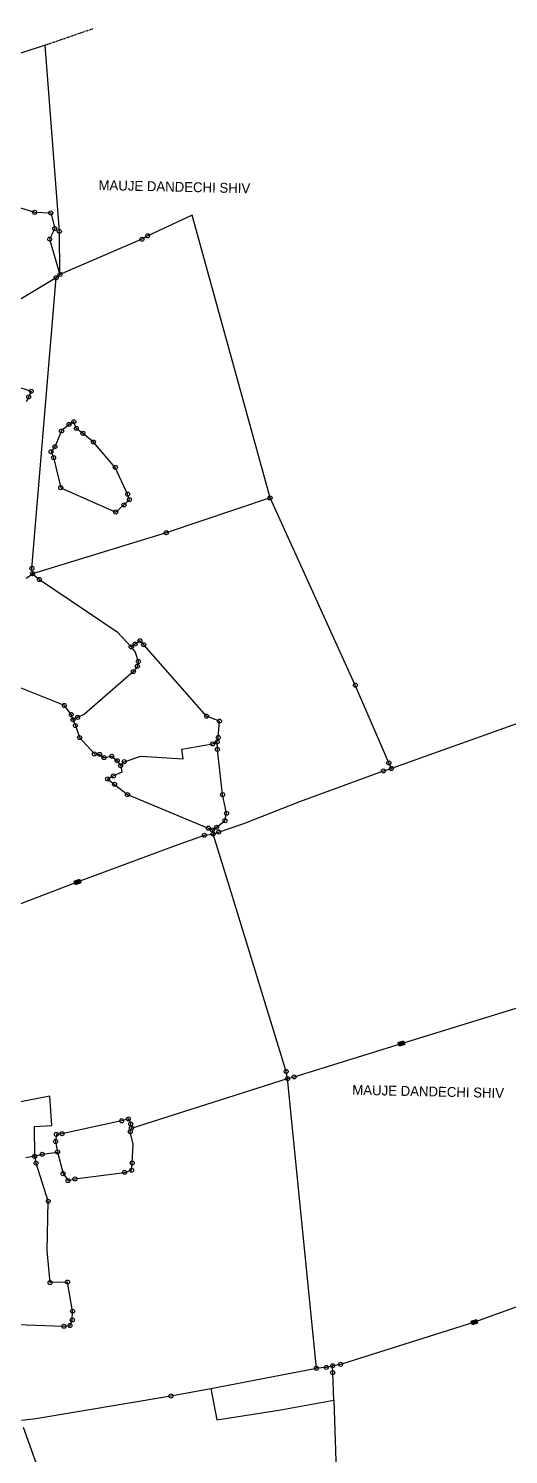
# Model space of a CAD drawing. Header units: metres. Extents: x 260291 to 263275, y 2164777 to 2168005.
# Drawn here: x 261575 to 262175, y 2166214 to 2167993 of the extents above; entities that cross this region are included whole.
import ezdxf

# ---------------------------------------------------------------- set-up
doc = ezdxf.new("R2010")
doc.units = ezdxf.units.M
doc.linetypes.add('DIVIDE', pattern=[1.25, 0.5, -0.25, 0, -0.25, 0, -0.25])
for name, color, linetype in [('POLY_PARCEL', 6, 'Continuous'), ('SYM_STONE', 1, 'Continuous'), ('TEXT_MAPOUT', 7, 'Continuous'), ('V_BOUND_LINE', 7, 'Continuous'), ('V_DIVIDE_LINE', 7, 'DIVIDE')]:
    doc.layers.add(name, color=color, linetype=linetype)

msp = doc.modelspace()

# ---------------------------------------------------------------- hatches: boundary and pattern name
for points in [[(261632.4, 2166929.3), (261634.1, 2166924.8), (261640.5, 2166927.3), (261638.8, 2166931.7)], [(262045, 2166725.3), (262043.6, 2166729.8), (262037, 2166727.8), (262038.5, 2166723.2)], [(262128.2, 2166380.2), (262129.6, 2166375.7), (262136.1, 2166377.7), (262134.7, 2166382.2)]]:
    msp.add_hatch(color=256).paths.add_polyline_path(points)

# ---------------------------------------------------------------- linework, layer by layer
for points in [[(261640.5, 2166927.3), (261634.1, 2166924.8), (261632.4, 2166929.3), (261638.8, 2166931.7)], [(262037, 2166727.8), (262043.6, 2166729.8), (262045, 2166725.3), (262038.5, 2166723.2)], [(262136.1, 2166377.7), (262129.6, 2166375.7), (262128.2, 2166380.2), (262134.7, 2166382.2)]]:
    msp.add_lwpolyline(points, close=True)
at = {"layer": 'POLY_PARCEL'}
for p, q in [((261553.4, 2167773.3), (261582.9, 2167764.1)), ((261582.9, 2167764.1), (261603.1, 2167763.3)), ((261603.1, 2167763.3), (261608.1, 2167743.7)), ((261608.1, 2167743.7), (261601.6, 2167730.6)), ((261601.6, 2167730.6), (261614.6, 2167686.5)), ((261614.6, 2167686.5), (261609.8, 2167682.4)), ((261609.8, 2167682.4), (261551.6, 2167647.4)), ((261579.6, 2167319.6), (261609.8, 2167682.4)), ((261558.2, 2167547.7), (261578.7, 2167540.8)), ((261578.7, 2167540.8), (261575.6, 2167533.7)), ((261575.6, 2167533.7), (261572.3, 2167527.6)), ((261616.5, 2167491.2), (261608.2, 2167471.5)), ((261626, 2167499.4), (261616.5, 2167491.2)), ((261631.9, 2167502.6), (261626, 2167499.4)), ((261634.9, 2167494.3), (261631.9, 2167502.6)), ((261643.3, 2167488.1), (261634.9, 2167494.3)), ((261656.4, 2167477.3), (261643.3, 2167488.1)), ((261608.2, 2167471.5), (261603.4, 2167465.2)), ((261683.7, 2167445.7), (261656.4, 2167477.3)), ((261603.4, 2167465.2), (261606.6, 2167457.9)), ((261606.6, 2167457.9), (261615.5, 2167420.3)), ((261699.1, 2167412.3), (261683.7, 2167445.7)), ((261615.5, 2167420.3), (261684.2, 2167390)), ((261684.2, 2167390), (261694.5, 2167398.9)), ((261694.5, 2167398.9), (261701.3, 2167405.4)), ((261701.3, 2167405.4), (261699.1, 2167412.3)), ((261876.9, 2167407.6), (261747.3, 2167364.1)), ((261747.3, 2167364.1), (261580.4, 2167313)), ((261572.5, 2167307.3), (261580.4, 2167313)), ((261580.4, 2167313), (261579.6, 2167319.6)), ((261580.4, 2167313), (261588.9, 2167305.8)), ((261588.9, 2167305.8), (261685.9, 2167240.3)), ((261685.9, 2167240.3), (261703.5, 2167221.7)), ((261708.4, 2167225.2), (261703.5, 2167221.7)), ((261703.5, 2167221.7), (261708.5, 2167215)), ((261714.4, 2167229.3), (261708.4, 2167225.2)), ((261719.1, 2167224.3), (261714.4, 2167229.3)), ((261797.6, 2167135.2), (261719.1, 2167224.3)), ((261708.5, 2167215), (261712.4, 2167203.4)), ((261712.4, 2167203.4), (261711.2, 2167197.4)), ((261706.2, 2167190.9), (261645.3, 2167137.7)), ((261711.2, 2167197.4), (261706.2, 2167190.9)), ((261620.1, 2167148.5), (261555.7, 2167174.5)), ((261628.6, 2167137.3), (261620.1, 2167148.5)), ((261630.7, 2167130.7), (261628.6, 2167137.3)), ((261636.6, 2167133.7), (261630.7, 2167130.7)), ((261645.3, 2167137.7), (261636.6, 2167133.7)), ((261813.8, 2167129), (261797.6, 2167135.2)), ((261630.7, 2167130.7), (261633.8, 2167123.5)), ((261633.8, 2167123.5), (261639, 2167108.5)), ((261812.3, 2167108.6), (261813.8, 2167129)), ((261639, 2167108.5), (261657.6, 2167088)), ((261766.9, 2167094.1), (261805.2, 2167100.6)), ((261805.2, 2167100.6), (261810.9, 2167103)), ((261810.9, 2167103), (261812.3, 2167108.6)), ((261811.1, 2167093.7), (261810.9, 2167103)), ((261657.6, 2167088), (261664.1, 2167087.5)), ((261664.1, 2167087.5), (261669.5, 2167083.5)), ((261669.5, 2167083.5), (261679.3, 2167085.2)), ((261679.3, 2167085.2), (261686, 2167079.6)), ((261686, 2167079.6), (261690.4, 2167073.3)), ((261690.4, 2167073.3), (261694.8, 2167078.4)), ((261694.8, 2167078.4), (261715.5, 2167085.4)), ((261715.5, 2167085.4), (261768.6, 2167082.1)), ((261768.6, 2167082.1), (261766.9, 2167094.1)), ((261817.7, 2167037.3), (261811.1, 2167093.7)), ((261681.3, 2167060.6), (261674.1, 2167056.8)), ((261691.8, 2167065.2), (261681.3, 2167060.6)), ((261690.4, 2167073.3), (261691.8, 2167065.2)), ((261914, 2167028.6), (262018.5, 2167066.9)), ((262018.5, 2167066.9), (262028.4, 2167069.9)), ((261674.1, 2167056.8), (261682.7, 2167050.1)), ((261682.7, 2167050.1), (261698.9, 2167037.3)), ((261698.9, 2167037.3), (261799.8, 2166995.4)), ((261822.6, 2167014), (261817.7, 2167037.3)), ((261844.3, 2167001.3), (261914, 2167028.6)), ((261820.6, 2167004.7), (261822.6, 2167014)), ((261799.8, 2166995.4), (261805, 2166993.2)), ((261805, 2166993.2), (261810.1, 2166996.6)), ((261805, 2166993.2), (261805.8, 2166988)), ((261806.8, 2166988.3), (261812.7, 2166990.5)), ((261810.1, 2166996.6), (261820.6, 2167004.7)), ((261812.7, 2166990.5), (261844.3, 2167001.3)), ((261636.4, 2166928.3), (261758.8, 2166973.6)), ((261758.8, 2166973.6), (261794.9, 2166986.6)), ((261794.9, 2166986.6), (261805.8, 2166988)), ((261805.8, 2166988), (261806.8, 2166988.3)), ((261826.8, 2166920.9), (261805.8, 2166988)), ((261452.8, 2166858), (261636.4, 2166928.3)), ((261897, 2166691.7), (261826.8, 2166920.9)), ((261898.8, 2166682.9), (261897, 2166691.7)), ((261703.7, 2166621.1), (261898.8, 2166682.9)), ((261602, 2166661), (261561.3, 2166652.9)), ((261604.3, 2166624.4), (261602, 2166661)), ((261582.8, 2166622.9), (261604.3, 2166624.4)), ((261583, 2166585.9), (261582.8, 2166622.9)), ((261691.5, 2166630.1), (261617.1, 2166614)), ((261700.1, 2166632.5), (261691.5, 2166630.1)), ((261703, 2166626.2), (261700.1, 2166632.5)), ((261702.4, 2166616.5), (261703.7, 2166621.1)), ((261706, 2166601), (261702.4, 2166616.5)), ((261703.7, 2166621.1), (261703, 2166626.2)), ((261610.1, 2166613.2), (261609.1, 2166604.3)), ((261609.1, 2166604.3), (261611.5, 2166591.2)), ((261617.1, 2166614), (261610.1, 2166613.2)), ((261704.8, 2166577.5), (261706, 2166601)), ((261583, 2166585.9), (261572, 2166583.8)), ((261583, 2166585.9), (261592.4, 2166588.4)), ((261584.8, 2166577.3), (261583, 2166585.9)), ((261592.4, 2166588.4), (261611.5, 2166591.2)), ((261611.5, 2166591.2), (261618.5, 2166564.2)), ((261599.9, 2166529.8), (261584.8, 2166577.3)), ((261618.5, 2166564.2), (261624.7, 2166555.5)), ((261633.3, 2166557.6), (261695.2, 2166565.8)), ((261695.2, 2166565.8), (261704, 2166568.5)), ((261704, 2166568.5), (261704.8, 2166577.5)), ((261624.7, 2166555.5), (261633.3, 2166557.6)), ((261598.4, 2166468), (261599.9, 2166529.8)), ((261602.2, 2166428.2), (261598.4, 2166468)), ((261624, 2166428.9), (261602.2, 2166428.2)), ((261630.3, 2166392.5), (261624, 2166428.9)), ((261630, 2166381.6), (261630.3, 2166392.5)), ((261560.5, 2166376.1), (261619.7, 2166373.7)), ((261619.7, 2166373.7), (261627.2, 2166374.7)), ((261627.2, 2166374.7), (261630, 2166381.6)), ((261802.8, 2166296.1), (261934.8, 2166321.3)), ((261955.1, 2166315.8), (261955, 2166324.4)), ((261956.7, 2166281.5), (261955.1, 2166315.8)), ((261753.1, 2166286.7), (261802.8, 2166296.1)), ((261802.8, 2166296.1), (261810.4, 2166257.1)), ((261584.5, 2166258.4), (261753.1, 2166286.7)), ((261887.8, 2166269), (261956.7, 2166281.5)), ((261956.7, 2166281.5), (261959.9, 2166180.2)), ((261810.4, 2166257.1), (261887.8, 2166269)), ((261566.4, 2166256.4), (261584.5, 2166258.4)), ((261568.8, 2166247.7), (261637.6, 2166055.3))]:
    msp.add_line(p, q, dxfattribs=at)
at = {"layer": 'SYM_STONE'}
for centre in [(261582.9, 2167764.1), (261603.1, 2167763.3), (261608.1, 2167743.7), (261613.8, 2167740.2), (261724.1, 2167734.7), (261601.6, 2167730.6), (261716.9, 2167730.5), (261609.8, 2167682.4), (261614.6, 2167686.5), (261578.7, 2167540.8), (261575.6, 2167533.7), (261616.5, 2167491.2), (261626, 2167499.4), (261631.9, 2167502.6), (261634.9, 2167494.3), (261643.3, 2167488.1), (261608.2, 2167471.5), (261656.4, 2167477.3), (261603.4, 2167465.2), (261606.6, 2167457.9), (261683.7, 2167445.7), (261615.5, 2167420.3), (261694.5, 2167398.9), (261699.1, 2167412.3), (261701.3, 2167405.4), (261876.9, 2167407.6), (261684.2, 2167390), (261747.3, 2167364.1), (261579.6, 2167319.6), (261580.4, 2167313), (261580.4, 2167313), (261588.9, 2167305.8), (261703.5, 2167221.7), (261708.4, 2167225.2), (261714.4, 2167229.3), (261719.1, 2167224.3), (261712.4, 2167203.4), (261706.2, 2167190.9), (261711.2, 2167197.4), (261983.3, 2167173.9), (261620.1, 2167148.5), (261628.6, 2167137.3), (261630.7, 2167130.7), (261636.6, 2167133.7), (261797.6, 2167135.2), (261813.8, 2167129), (261633.8, 2167123.5), (261639, 2167108.5), (261805.2, 2167100.6), (261810.9, 2167103), (261811.1, 2167093.7), (261812.3, 2167108.6), (261657.6, 2167088), (261664.1, 2167087.5), (261669.5, 2167083.5), (261679.3, 2167085.2), (261686, 2167079.6), (261694.8, 2167078.4), (262025.2, 2167076.8), (261681.3, 2167060.6), (261690.4, 2167073.3), (262018.5, 2167066.9), (262028.4, 2167069.9), (261674.1, 2167056.8), (261682.7, 2167050.1), (261698.9, 2167037.3), (261817.7, 2167037.3), (261820.6, 2167004.7), (261822.6, 2167014), (261794.9, 2166986.6), (261799.8, 2166995.4), (261805, 2166993.2), (261805.8, 2166988), (261810.1, 2166996.6), (261812.7, 2166990.5), (261897, 2166691.7), (261907, 2166685), (261898.8, 2166682.9), (261700.1, 2166632.5), (261610.1, 2166613.2), (261617.1, 2166614), (261691.5, 2166630.1), (261702.4, 2166616.5), (261703, 2166626.2), (261703.7, 2166621.1), (261609.1, 2166604.3), (261583, 2166585.9), (261584.8, 2166577.3), (261592.4, 2166588.4), (261611.5, 2166591.2), (261704.8, 2166577.5), (261618.5, 2166564.2), (261695.2, 2166565.8), (261704, 2166568.5), (261624.7, 2166555.5), (261633.3, 2166557.6), (261599.9, 2166529.8), (261602.2, 2166428.2), (261624, 2166428.9), (261630, 2166381.6), (261630.3, 2166392.5), (261619.7, 2166373.7), (261627.2, 2166374.7), (261934.8, 2166321.3), (261947.1, 2166322.3), (261955, 2166324.4), (261955.1, 2166315.8), (261965, 2166326.2), (261753.1, 2166286.7)]:
    msp.add_circle(centre, 2.52, dxfattribs=at)
at = {"layer": 'V_BOUND_LINE'}
for p, q in [((261596, 2167972.8), (261320, 2167881.8)), ((261613.8, 2167740.2), (261596, 2167972.8)), ((261779.8, 2167760.6), (261724.1, 2167734.7)), ((261876.9, 2167407.6), (261779.8, 2167760.6)), ((261614.6, 2167686.5), (261613.8, 2167740.2)), ((261716.9, 2167730.5), (261614.6, 2167686.5)), ((261724.1, 2167734.7), (261716.9, 2167730.5)), ((261911.9, 2167330.9), (261876.9, 2167407.6)), ((261983.3, 2167173.9), (261911.9, 2167330.9)), ((262025.2, 2167076.8), (261983.3, 2167173.9)), ((262197.4, 2167130.2), (262028.4, 2167069.9)), ((262028.4, 2167069.9), (262025.2, 2167076.8)), ((262041, 2166726.5), (262184.1, 2166770.9)), ((261907, 2166685), (262041, 2166726.5)), ((261898.8, 2166682.9), (261907, 2166685)), ((261934.8, 2166321.3), (261898.8, 2166682.9)), ((262299.9, 2166439.4), (262132.1, 2166378.9)), ((262132.1, 2166378.9), (261965, 2166326.2)), ((261947.1, 2166322.3), (261934.8, 2166321.3)), ((261955, 2166324.4), (261947.1, 2166322.3)), ((261965, 2166326.2), (261955, 2166324.4))]:
    msp.add_line(p, q, dxfattribs=at)
at = {"layer": 'V_DIVIDE_LINE'}
msp.add_line((261596, 2167972.8), (261656.1, 2167993.5), dxfattribs=at)

# ---------------------------------------------------------------- texts
at = {"layer": 'TEXT_MAPOUT'}
for p in [(261662.6, 2167791.9), (261979.5, 2166662.7)]:
    msp.add_text('MAUJE DANDECHI SHIV', height=12.318, rotation=358.7578, dxfattribs=at).set_placement(p)

doc.saveas('drawing.dxf')
